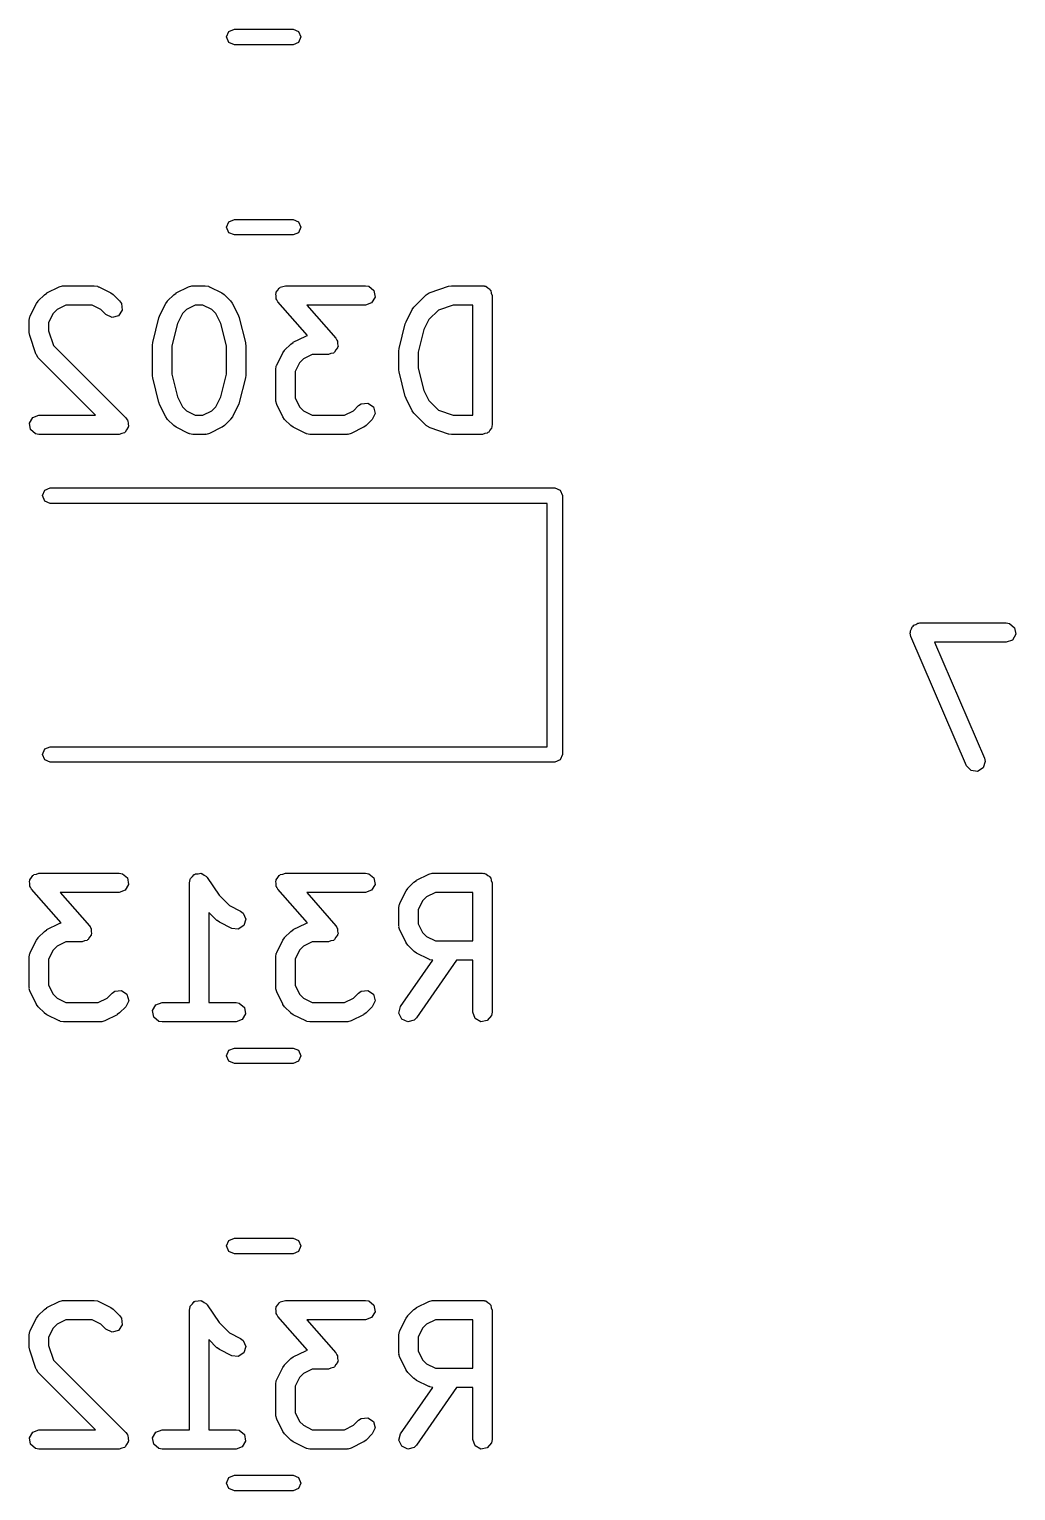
# Model space of a CAD drawing. Extents: x 64 to 231, y -147 to -43.
# Drawn here: x 170.91 to 178.53, y -85.69 to -74.39 of the extents above; entities that cross this region are included whole.
import ezdxf

# ---------------------------------------------------------------- set-up
doc = ezdxf.new("R2010")
doc.units = 0
doc.layers.add('BLACK', color=7, linetype='CONTINUOUS')

msp = doc.modelspace()

# ---------------------------------------------------------------- linework, layer by layer
at = {"layer": 'BLACK', "linetype": 'CONTINUOUS'}
for p, q in [((172.433, -74.449), (172.451, -74.4066)), ((172.451, -74.4066), (172.493, -74.389)), ((172.493, -74.389), (172.947, -74.389)), ((172.947, -74.389), (172.989, -74.4066)), ((172.989, -74.4066), (173.007, -74.449)), ((172.451, -74.4914), (172.433, -74.449)), ((172.493, -74.509), (172.451, -74.4914)), ((172.947, -74.509), (172.493, -74.509)), ((172.989, -74.4914), (172.947, -74.509)), ((173.007, -74.449), (172.989, -74.4914)), ((172.433, -75.919), (172.451, -75.8766)), ((172.451, -75.8766), (172.493, -75.859)), ((172.493, -75.859), (172.947, -75.859)), ((172.947, -75.859), (172.989, -75.8766)), ((172.989, -75.8766), (173.007, -75.919)), ((172.451, -75.9614), (172.433, -75.919)), ((172.493, -75.979), (172.451, -75.9614)), ((172.947, -75.979), (172.493, -75.979)), ((172.989, -75.9614), (172.947, -75.979)), ((173.007, -75.919), (172.989, -75.9614)), ((170.976, -76.4886), (171.024, -76.441)), ((171.024, -76.441), (171.042, -76.4281)), ((171.042, -76.4281), (171.044, -76.4269)), ((171.044, -76.4269), (171.139, -76.3793)), ((171.139, -76.3793), (171.164, -76.3719)), ((171.164, -76.3719), (171.168, -76.3729)), ((171.168, -76.3729), (171.172, -76.3714)), ((171.172, -76.3714), (171.41, -76.3714)), ((171.41, -76.3714), (171.436, -76.3759)), ((171.436, -76.3759), (171.44, -76.3788)), ((171.44, -76.3788), (171.444, -76.3793)), ((171.444, -76.3793), (171.539, -76.4269)), ((171.539, -76.4269), (171.557, -76.4403)), ((171.557, -76.4403), (171.559, -76.441)), ((171.559, -76.441), (171.606, -76.4886)), ((171.976, -76.4886), (172.024, -76.441)), ((172.024, -76.441), (172.042, -76.4281)), ((172.042, -76.4281), (172.044, -76.4269)), ((172.044, -76.4269), (172.139, -76.3793)), ((172.139, -76.3793), (172.164, -76.3719)), ((172.164, -76.3719), (172.168, -76.3729)), ((172.168, -76.3729), (172.172, -76.3714)), ((172.172, -76.3714), (172.268, -76.3714)), ((172.268, -76.3714), (172.293, -76.3759)), ((172.293, -76.3759), (172.297, -76.3788)), ((172.297, -76.3788), (172.301, -76.3793)), ((172.301, -76.3793), (172.396, -76.4269)), ((172.396, -76.4269), (172.414, -76.4403)), ((172.414, -76.4403), (172.416, -76.441)), ((172.416, -76.441), (172.464, -76.4886)), ((172.813, -76.4334), (172.816, -76.4282)), ((172.816, -76.4533), (172.813, -76.4334)), ((172.816, -76.4222), (172.828, -76.4064)), ((172.816, -76.4282), (172.816, -76.4222)), ((172.817, -76.4735), (172.816, -76.4533)), ((172.821, -76.4808), (172.817, -76.4735)), ((172.828, -76.4064), (172.838, -76.3889)), ((172.838, -76.3889), (172.844, -76.3869)), ((172.844, -76.3869), (172.848, -76.3822)), ((172.848, -76.3822), (172.868, -76.3783)), ((172.868, -76.3783), (172.887, -76.3714)), ((172.887, -76.3714), (173.506, -76.3714)), ((173.506, -76.3714), (173.531, -76.3759)), ((173.531, -76.3759), (173.571, -76.4089)), ((173.58, -76.4594), (173.554, -76.5038)), ((173.571, -76.4089), (173.58, -76.4594)), ((173.881, -76.5362), (173.976, -76.441)), ((173.976, -76.441), (173.998, -76.426)), ((173.998, -76.426), (174.002, -76.4256)), ((174.002, -76.4256), (174.006, -76.4228)), ((174.006, -76.4228), (174.149, -76.3752)), ((174.149, -76.3752), (174.171, -76.3719)), ((174.171, -76.3719), (174.172, -76.3714)), ((174.172, -76.3714), (174.41, -76.3714)), ((174.41, -76.3714), (174.42, -76.3731)), ((174.42, -76.3731), (174.423, -76.3725)), ((174.423, -76.3725), (174.426, -76.3742)), ((174.426, -76.3742), (174.436, -76.3759)), ((174.436, -76.3759), (174.451, -76.3884)), ((174.451, -76.3884), (174.468, -76.3982)), ((174.468, -76.3982), (174.47, -76.4045)), ((174.47, -76.4045), (174.475, -76.4089)), ((174.475, -76.4089), (174.479, -76.4281)), ((174.479, -76.4281), (174.485, -76.4464)), ((174.485, -76.4464), (174.485, -77.4464)), ((170.915, -76.6033), (170.962, -76.5081)), ((170.962, -76.5081), (170.976, -76.4901)), ((170.976, -76.4901), (170.976, -76.4886)), ((171.091, -76.586), (171.057, -76.6546)), ((171.122, -76.5556), (171.091, -76.586)), ((171.19, -76.5214), (171.122, -76.5556)), ((171.393, -76.5214), (171.19, -76.5214)), ((171.461, -76.5556), (171.393, -76.5214)), ((171.5, -76.5947), (171.461, -76.5556)), ((171.626, -76.561), (171.596, -76.6031)), ((171.606, -76.4886), (171.621, -76.5099)), ((171.621, -76.5099), (171.626, -76.561)), ((171.915, -76.6033), (171.962, -76.5081)), ((171.962, -76.5081), (171.976, -76.4901)), ((171.976, -76.4901), (171.976, -76.4886)), ((172.091, -76.586), (172.053, -76.663)), ((172.122, -76.5556), (172.091, -76.586)), ((172.19, -76.5214), (172.122, -76.5556)), ((172.25, -76.5214), (172.19, -76.5214)), ((172.318, -76.5556), (172.25, -76.5214)), ((172.349, -76.586), (172.318, -76.5556)), ((172.387, -76.663), (172.349, -76.586)), ((172.464, -76.4886), (172.476, -76.507)), ((172.476, -76.507), (172.478, -76.5081)), ((172.478, -76.5081), (172.525, -76.6033)), ((172.822, -76.4839), (172.821, -76.4808)), ((172.824, -76.4861), (172.822, -76.4839)), ((172.83, -76.4958), (172.824, -76.4861)), ((173.058, -76.756), (172.83, -76.4958)), ((173.506, -76.5214), (173.052, -76.5214)), ((173.052, -76.5214), (173.276, -76.7779)), ((173.554, -76.5038), (173.506, -76.5214)), ((173.82, -76.6509), (173.867, -76.5557)), ((173.867, -76.5557), (173.881, -76.5377)), ((173.881, -76.5377), (173.881, -76.5362)), ((174.07, -76.5596), (173.996, -76.6337)), ((174.185, -76.5214), (174.07, -76.5596)), ((174.335, -76.5214), (174.185, -76.5214)), ((174.335, -77.3714), (174.335, -76.5214)), ((170.907, -76.6369), (170.911, -76.6112)), ((170.907, -76.7321), (170.907, -76.6369)), ((170.911, -76.6112), (170.914, -76.6078)), ((170.914, -76.6078), (170.915, -76.6033)), ((171.057, -76.6546), (171.057, -76.7199)), ((171.547, -76.6163), (171.5, -76.5947)), ((171.596, -76.6031), (171.547, -76.6163)), ((171.862, -76.8091), (171.909, -76.6187)), ((171.909, -76.6187), (171.914, -76.6068)), ((171.914, -76.6068), (171.915, -76.6033)), ((172.053, -76.663), (172.009, -76.8366)), ((172.431, -76.8366), (172.387, -76.663)), ((172.525, -76.6033), (172.529, -76.6157)), ((172.529, -76.6157), (172.531, -76.6187)), ((172.531, -76.6187), (172.578, -76.8091)), ((173.766, -76.8568), (173.814, -76.6663)), ((173.814, -76.6663), (173.819, -76.6545)), ((173.819, -76.6545), (173.82, -76.6509)), ((173.996, -76.6337), (173.957, -76.7107)), ((170.907, -76.7336), (170.907, -76.7321)), ((170.911, -76.7558), (170.907, -76.7336)), ((170.958, -76.8987), (170.911, -76.7558)), ((171.057, -76.7199), (171.095, -76.8344)), ((171.859, -76.8273), (171.862, -76.8126)), ((171.862, -76.8126), (171.862, -76.8091)), ((172.578, -76.8091), (172.58, -76.8241)), ((172.929, -76.8219), (172.947, -76.8091)), ((172.947, -76.8091), (172.948, -76.8079)), ((172.948, -76.8079), (173.044, -76.7603)), ((173.044, -76.7603), (173.058, -76.756)), ((173.276, -76.7779), (173.282, -76.7876)), ((173.282, -76.7876), (173.285, -76.7898)), ((173.285, -76.7898), (173.285, -76.7929)), ((173.285, -76.7929), (173.29, -76.8002)), ((173.29, -76.8002), (173.29, -76.8204)), ((173.957, -76.7107), (173.914, -76.8842)), ((170.961, -76.9022), (170.958, -76.8987)), ((170.962, -76.9066), (170.961, -76.9022)), ((170.976, -76.928), (170.962, -76.9066)), ((171.095, -76.8344), (171.654, -77.3933)), ((171.859, -77.0654), (171.859, -76.8273)), ((172.009, -76.8366), (172.009, -77.0562)), ((172.431, -77.0562), (172.431, -76.8366)), ((172.58, -76.8241), (172.581, -76.8273)), ((172.581, -76.8273), (172.581, -77.0654)), ((172.82, -76.9843), (172.867, -76.889)), ((172.867, -76.889), (172.881, -76.871)), ((172.881, -76.8695), (172.929, -76.8219)), ((172.881, -76.871), (172.881, -76.8695)), ((173.095, -76.9023), (173.026, -76.9366)), ((173.22, -76.9023), (173.095, -76.9023)), ((173.239, -76.8954), (173.22, -76.9023)), ((173.259, -76.8915), (173.239, -76.8954)), ((173.263, -76.8868), (173.259, -76.8915)), ((173.268, -76.8848), (173.263, -76.8868)), ((173.278, -76.8673), (173.268, -76.8848)), ((173.291, -76.8515), (173.278, -76.8673)), ((173.29, -76.8204), (173.294, -76.8404)), ((173.294, -76.8404), (173.291, -76.8455)), ((173.291, -76.8455), (173.291, -76.8515)), ((173.764, -76.875), (173.767, -76.8602)), ((173.764, -77.0178), (173.764, -76.875)), ((173.767, -76.8602), (173.766, -76.8568)), ((173.914, -76.8842), (173.914, -77.0086)), ((171.42, -77.3714), (170.976, -76.928)), ((172.812, -77.0178), (172.816, -76.9922)), ((172.812, -77.2559), (172.812, -77.0178)), ((172.816, -76.9922), (172.819, -76.9887)), ((172.819, -76.9887), (172.82, -76.9843)), ((172.996, -76.967), (172.962, -77.0355)), ((172.962, -77.0355), (172.962, -77.2382)), ((173.026, -76.9366), (172.996, -76.967)), ((173.765, -77.0211), (173.764, -77.0178)), ((173.766, -77.036), (173.765, -77.0211)), ((173.814, -77.2265), (173.766, -77.036)), ((173.914, -77.0086), (173.957, -77.1821)), ((171.86, -77.0687), (171.859, -77.0654)), ((171.862, -77.0836), (171.86, -77.0687)), ((171.909, -77.2741), (171.862, -77.0836)), ((172.009, -77.0562), (172.053, -77.2297)), ((172.387, -77.2297), (172.431, -77.0562)), ((172.578, -77.0836), (172.531, -77.2741)), ((172.581, -77.0654), (172.578, -77.0802)), ((172.578, -77.0802), (172.578, -77.0836)), ((172.053, -77.2297), (172.091, -77.3067)), ((172.349, -77.3067), (172.387, -77.2297)), ((172.813, -77.2601), (172.812, -77.2559)), ((172.812, -77.2645), (172.813, -77.2601)), ((172.82, -77.2894), (172.812, -77.2645)), ((172.962, -77.2382), (172.996, -77.3067)), ((173.816, -77.2294), (173.814, -77.2265)), ((173.82, -77.2418), (173.816, -77.2294)), ((173.867, -77.3371), (173.82, -77.2418)), ((173.957, -77.1821), (173.996, -77.2591)), ((173.996, -77.2591), (174.07, -77.3332)), ((170.934, -77.3889), (170.982, -77.3714)), ((170.982, -77.3714), (171.42, -77.3714)), ((171.911, -77.277), (171.909, -77.2741)), ((171.915, -77.2894), (171.911, -77.277)), ((171.962, -77.3847), (171.915, -77.2894)), ((172.091, -77.3067), (172.122, -77.3371)), ((172.122, -77.3371), (172.19, -77.3714)), ((172.19, -77.3714), (172.25, -77.3714)), ((172.25, -77.3714), (172.318, -77.3371)), ((172.318, -77.3371), (172.349, -77.3067)), ((172.525, -77.2894), (172.478, -77.3847)), ((172.526, -77.2859), (172.525, -77.2894)), ((172.531, -77.2741), (172.526, -77.2859)), ((172.867, -77.3847), (172.82, -77.2894)), ((172.996, -77.3067), (173.026, -77.3371)), ((173.026, -77.3371), (173.095, -77.3714)), ((173.095, -77.3714), (173.345, -77.3714)), ((173.345, -77.3714), (173.414, -77.3371)), ((173.414, -77.3371), (173.453, -77.2981)), ((173.453, -77.2981), (173.474, -77.2832)), ((173.474, -77.2832), (173.525, -77.2787)), ((173.525, -77.2787), (173.567, -77.3081)), ((173.58, -77.3577), (173.559, -77.4042)), ((173.567, -77.3081), (173.58, -77.3577)), ((173.868, -77.3382), (173.867, -77.3371)), ((173.881, -77.3566), (173.868, -77.3382)), ((173.976, -77.4518), (173.881, -77.3566)), ((174.07, -77.3332), (174.185, -77.3714)), ((174.185, -77.3714), (174.335, -77.3714)), ((170.908, -77.4334), (170.934, -77.3889)), ((170.917, -77.4839), (170.908, -77.4334)), ((170.956, -77.5169), (170.917, -77.4839)), ((171.66, -77.4843), (171.649, -77.5038)), ((171.654, -77.3933), (171.663, -77.4068)), ((171.673, -77.4658), (171.66, -77.4843)), ((171.663, -77.4068), (171.666, -77.4089)), ((171.666, -77.4089), (171.666, -77.4109)), ((171.666, -77.4109), (171.669, -77.4147)), ((171.669, -77.4147), (171.671, -77.4372)), ((171.671, -77.4372), (171.675, -77.4594)), ((171.675, -77.4594), (171.673, -77.4624)), ((171.673, -77.4624), (171.673, -77.4658)), ((171.964, -77.3858), (171.962, -77.3847)), ((171.976, -77.4042), (171.964, -77.3858)), ((172.024, -77.4518), (171.976, -77.4042)), ((172.026, -77.4525), (172.024, -77.4518)), ((172.044, -77.4658), (172.026, -77.4525)), ((172.139, -77.5135), (172.044, -77.4658)), ((172.396, -77.4658), (172.301, -77.5135)), ((172.398, -77.4647), (172.396, -77.4658)), ((172.416, -77.4518), (172.398, -77.4647)), ((172.464, -77.4042), (172.416, -77.4518)), ((172.478, -77.3847), (172.464, -77.4027)), ((172.464, -77.4027), (172.464, -77.4042)), ((172.868, -77.3858), (172.867, -77.3847)), ((172.881, -77.4042), (172.868, -77.3858)), ((172.929, -77.4518), (172.881, -77.4042)), ((172.93, -77.4525), (172.929, -77.4518)), ((172.948, -77.4658), (172.93, -77.4525)), ((173.044, -77.5135), (172.948, -77.4658)), ((173.492, -77.4658), (173.396, -77.5135)), ((173.493, -77.4647), (173.492, -77.4658)), ((173.511, -77.4518), (173.493, -77.4647)), ((173.559, -77.4042), (173.511, -77.4518)), ((173.981, -77.4537), (173.976, -77.4518)), ((173.983, -77.4575), (173.981, -77.4537)), ((174.006, -77.4699), (173.983, -77.4575)), ((174.149, -77.5175), (174.006, -77.4699)), ((174.468, -77.487), (174.459, -77.5038)), ((174.481, -77.472), (174.468, -77.487)), ((174.483, -77.4623), (174.481, -77.472)), ((174.484, -77.4594), (174.483, -77.4623)), ((174.485, -77.4464), (174.484, -77.4561)), ((174.484, -77.4561), (174.484, -77.4594)), ((170.982, -77.5214), (170.956, -77.5169)), ((171.601, -77.5214), (170.982, -77.5214)), ((171.622, -77.5137), (171.601, -77.5214)), ((171.644, -77.5078), (171.622, -77.5137)), ((171.646, -77.505), (171.644, -77.5078)), ((171.649, -77.5038), (171.646, -77.505)), ((172.143, -77.514), (172.139, -77.5135)), ((172.147, -77.5169), (172.143, -77.514)), ((172.172, -77.5214), (172.147, -77.5169)), ((172.268, -77.5214), (172.172, -77.5214)), ((172.272, -77.5198), (172.268, -77.5214)), ((172.276, -77.5209), (172.272, -77.5198)), ((172.301, -77.5135), (172.276, -77.5209)), ((173.048, -77.514), (173.044, -77.5135)), ((173.051, -77.5169), (173.048, -77.514)), ((173.077, -77.5214), (173.051, -77.5169)), ((173.363, -77.5214), (173.077, -77.5214)), ((173.367, -77.5198), (173.363, -77.5214)), ((173.371, -77.5209), (173.367, -77.5198)), ((173.396, -77.5135), (173.371, -77.5209)), ((174.15, -77.5175), (174.149, -77.5175)), ((174.172, -77.5214), (174.15, -77.5175)), ((174.41, -77.5214), (174.172, -77.5214)), ((174.429, -77.5147), (174.41, -77.5214)), ((174.448, -77.5113), (174.429, -77.5147)), ((174.452, -77.5061), (174.448, -77.5113)), ((174.459, -77.5038), (174.452, -77.5061)), ((171.028, -77.9516), (171.07, -77.934)), ((171.07, -77.934), (174.97, -77.934)), ((174.97, -77.934), (175.012, -77.9516)), ((171.01, -77.994), (171.028, -77.9516)), ((171.028, -78.0364), (171.01, -77.994)), ((171.07, -78.054), (171.028, -78.0364)), ((174.91, -78.054), (171.07, -78.054)), ((174.91, -79.934), (174.91, -78.054)), ((175.012, -77.9516), (175.03, -77.994)), ((175.03, -77.994), (175.03, -79.994)), ((177.717, -79.0566), (177.72, -79.0481)), ((177.723, -79.0819), (177.717, -79.0566)), ((177.718, -79.0394), (177.727, -79.0242)), ((177.72, -79.0481), (177.718, -79.0394)), ((177.727, -79.0242), (177.732, -79.0075)), ((177.732, -79.0075), (177.74, -79.0026)), ((177.74, -79.0026), (177.744, -78.9949)), ((177.744, -78.9949), (177.761, -78.9889)), ((177.761, -78.9889), (177.775, -78.9794)), ((177.775, -78.9794), (177.784, -78.9804)), ((177.784, -78.9804), (177.792, -78.9774)), ((177.792, -78.9774), (178.459, -78.9774)), ((178.459, -78.9774), (178.485, -78.9819)), ((178.485, -78.9819), (178.524, -79.0149)), ((178.533, -79.0654), (178.507, -79.1098)), ((178.524, -79.0149), (178.533, -79.0654)), ((178.152, -80.0819), (177.723, -79.0819)), ((178.459, -79.1274), (177.906, -79.1274)), ((177.906, -79.1274), (178.29, -80.0228)), ((178.507, -79.1098), (178.459, -79.1274)), ((171.01, -79.994), (171.028, -79.9516)), ((171.028, -79.9516), (171.07, -79.934)), ((171.07, -79.934), (174.91, -79.934)), ((171.028, -80.0364), (171.01, -79.994)), ((171.07, -80.054), (171.028, -80.0364)), ((174.97, -80.054), (171.07, -80.054)), ((175.012, -80.0364), (174.97, -80.054)), ((175.03, -79.994), (175.012, -80.0364)), ((178.187, -80.1193), (178.152, -80.0819)), ((178.296, -80.0482), (178.281, -80.0973)), ((178.29, -80.0228), (178.296, -80.0482)), ((178.238, -80.1254), (178.187, -80.1193)), ((178.281, -80.0973), (178.238, -80.1254)), ((170.908, -80.9734), (170.911, -80.9682)), ((170.912, -80.9933), (170.908, -80.9734)), ((170.911, -80.9622), (170.924, -80.9464)), ((170.911, -80.9682), (170.911, -80.9622)), ((170.924, -80.9464), (170.934, -80.9289)), ((170.934, -80.9289), (170.939, -80.9269)), ((170.939, -80.9269), (170.943, -80.9222)), ((170.943, -80.9222), (170.963, -80.9183)), ((170.963, -80.9183), (170.982, -80.9114)), ((170.982, -80.9114), (171.601, -80.9114)), ((171.601, -80.9114), (171.627, -80.9159)), ((171.627, -80.9159), (171.666, -80.9489)), ((171.666, -80.9489), (171.675, -80.9994)), ((172.145, -80.9864), (172.15, -80.9607)), ((172.145, -81.9114), (172.145, -80.9864)), ((172.15, -80.9607), (172.152, -80.9574)), ((172.152, -80.9574), (172.153, -80.9531)), ((172.153, -80.9531), (172.169, -80.9381)), ((172.169, -80.9381), (172.183, -80.9214)), ((172.183, -80.9214), (172.187, -80.9207)), ((172.187, -80.9207), (172.19, -80.9177)), ((172.19, -80.9177), (172.212, -80.9163)), ((172.212, -80.9163), (172.233, -80.9125)), ((172.233, -80.9125), (172.237, -80.9147)), ((172.237, -80.9147), (172.241, -80.9144)), ((172.241, -80.9144), (172.259, -80.9273)), ((172.259, -80.9273), (172.277, -80.9382)), ((172.277, -80.9382), (172.279, -80.9422)), ((172.279, -80.9422), (172.282, -80.9448)), ((172.282, -80.9448), (172.374, -81.0815)), ((172.813, -80.9734), (172.816, -80.9682)), ((172.816, -80.9933), (172.813, -80.9734)), ((172.816, -80.9622), (172.828, -80.9464)), ((172.816, -80.9682), (172.816, -80.9622)), ((172.828, -80.9464), (172.838, -80.9289)), ((172.838, -80.9289), (172.844, -80.9269)), ((172.844, -80.9269), (172.848, -80.9222)), ((172.848, -80.9222), (172.868, -80.9183)), ((172.868, -80.9183), (172.887, -80.9114)), ((172.887, -80.9114), (173.506, -80.9114)), ((173.506, -80.9114), (173.531, -80.9159)), ((173.531, -80.9159), (173.571, -80.9489)), ((173.571, -80.9489), (173.58, -80.9994)), ((173.834, -81.0286), (173.881, -80.981)), ((173.881, -80.981), (173.9, -80.9681)), ((173.9, -80.9681), (173.901, -80.9669)), ((173.901, -80.9669), (173.996, -80.9193)), ((173.996, -80.9193), (174.021, -80.9119)), ((174.021, -80.9119), (174.025, -80.9129)), ((174.025, -80.9129), (174.03, -80.9114)), ((174.03, -80.9114), (174.41, -80.9114)), ((174.41, -80.9114), (174.42, -80.9131)), ((174.42, -80.9131), (174.423, -80.9125)), ((174.423, -80.9125), (174.426, -80.9142)), ((174.426, -80.9142), (174.436, -80.9159)), ((174.436, -80.9159), (174.451, -80.9284)), ((174.451, -80.9284), (174.468, -80.9382)), ((174.468, -80.9382), (174.47, -80.9445)), ((174.47, -80.9445), (174.475, -80.9489)), ((174.475, -80.9489), (174.479, -80.9681)), ((174.479, -80.9681), (174.485, -80.9864)), ((174.485, -80.9864), (174.485, -81.9864)), ((170.912, -81.0135), (170.912, -80.9933)), ((170.916, -81.0208), (170.912, -81.0135)), ((170.917, -81.0239), (170.916, -81.0208)), ((170.92, -81.0261), (170.917, -81.0239)), ((170.925, -81.0358), (170.92, -81.0261)), ((171.153, -81.296), (170.925, -81.0358)), ((171.601, -81.0614), (171.147, -81.0614)), ((171.147, -81.0614), (171.372, -81.3179)), ((171.649, -81.0438), (171.601, -81.0614)), ((171.675, -80.9994), (171.649, -81.0438)), ((172.374, -81.0815), (172.455, -81.1628)), ((172.817, -81.0135), (172.816, -80.9933)), ((172.821, -81.0208), (172.817, -81.0135)), ((172.822, -81.0239), (172.821, -81.0208)), ((172.824, -81.0261), (172.822, -81.0239)), ((172.83, -81.0358), (172.824, -81.0261)), ((173.058, -81.296), (172.83, -81.0358)), ((173.506, -81.0614), (173.052, -81.0614)), ((173.052, -81.0614), (173.276, -81.3179)), ((173.554, -81.0438), (173.506, -81.0614)), ((173.58, -80.9994), (173.554, -81.0438)), ((173.772, -81.1433), (173.82, -81.0481)), ((173.82, -81.0481), (173.833, -81.0301)), ((173.833, -81.0301), (173.834, -81.0286)), ((173.979, -81.0956), (173.948, -81.126)), ((174.047, -81.0614), (173.979, -81.0956)), ((174.335, -81.0614), (174.047, -81.0614)), ((174.335, -81.4352), (174.335, -81.0614)), ((172.357, -81.2775), (172.295, -81.2151)), ((172.295, -81.2151), (172.295, -81.9114)), ((172.455, -81.1628), (172.539, -81.205)), ((172.539, -81.205), (172.56, -81.2205)), ((173.764, -81.1769), (173.769, -81.1512)), ((173.764, -81.3197), (173.764, -81.1769)), ((173.769, -81.1512), (173.771, -81.1478)), ((173.771, -81.1478), (173.772, -81.1433)), ((173.948, -81.126), (173.914, -81.1946)), ((173.914, -81.1946), (173.914, -81.302)), ((171.044, -81.3479), (171.139, -81.3003)), ((171.139, -81.3003), (171.153, -81.296)), ((171.372, -81.3179), (171.378, -81.3276)), ((171.378, -81.3276), (171.38, -81.3298)), ((171.38, -81.3298), (171.381, -81.3329)), ((172.359, -81.2782), (172.357, -81.2775)), ((172.377, -81.2916), (172.359, -81.2782)), ((172.472, -81.3392), (172.377, -81.2916)), ((172.566, -81.3168), (172.523, -81.345)), ((172.56, -81.2205), (172.581, -81.2676)), ((172.581, -81.2676), (172.566, -81.3168)), ((172.948, -81.3479), (173.044, -81.3003)), ((173.044, -81.3003), (173.058, -81.296)), ((173.276, -81.3179), (173.282, -81.3276)), ((173.282, -81.3276), (173.285, -81.3298)), ((173.285, -81.3298), (173.285, -81.3329)), ((173.766, -81.3239), (173.764, -81.3197)), ((173.765, -81.3283), (173.766, -81.3239)), ((173.772, -81.3533), (173.765, -81.3283)), ((173.914, -81.302), (173.948, -81.3705)), ((170.915, -81.5243), (170.962, -81.429)), ((170.962, -81.429), (170.976, -81.411)), ((170.976, -81.4095), (171.024, -81.3619)), ((170.976, -81.411), (170.976, -81.4095)), ((171.024, -81.3619), (171.042, -81.3491)), ((171.042, -81.3491), (171.044, -81.3479)), ((171.19, -81.4423), (171.122, -81.4766)), ((171.315, -81.4423), (171.19, -81.4423)), ((171.334, -81.4354), (171.315, -81.4423)), ((171.354, -81.4315), (171.334, -81.4354)), ((171.358, -81.4268), (171.354, -81.4315)), ((171.363, -81.4248), (171.358, -81.4268)), ((171.374, -81.4073), (171.363, -81.4248)), ((171.386, -81.3915), (171.374, -81.4073)), ((171.381, -81.3329), (171.385, -81.3402)), ((171.385, -81.3402), (171.386, -81.3604)), ((171.386, -81.3604), (171.389, -81.3804)), ((171.389, -81.3804), (171.386, -81.3855)), ((171.386, -81.3855), (171.386, -81.3915)), ((172.523, -81.345), (172.472, -81.3392)), ((172.82, -81.5243), (172.867, -81.429)), ((172.867, -81.429), (172.881, -81.411)), ((172.881, -81.4095), (172.929, -81.3619)), ((172.881, -81.411), (172.881, -81.4095)), ((172.929, -81.3619), (172.947, -81.3491)), ((172.947, -81.3491), (172.948, -81.3479)), ((173.095, -81.4423), (173.026, -81.4766)), ((173.22, -81.4423), (173.095, -81.4423)), ((173.239, -81.4354), (173.22, -81.4423)), ((173.259, -81.4315), (173.239, -81.4354)), ((173.263, -81.4268), (173.259, -81.4315)), ((173.268, -81.4248), (173.263, -81.4268)), ((173.278, -81.4073), (173.268, -81.4248)), ((173.291, -81.3915), (173.278, -81.4073)), ((173.285, -81.3329), (173.29, -81.3402)), ((173.29, -81.3402), (173.29, -81.3604)), ((173.29, -81.3604), (173.294, -81.3804)), ((173.294, -81.3804), (173.291, -81.3855)), ((173.291, -81.3855), (173.291, -81.3915)), ((173.82, -81.4485), (173.772, -81.3533)), ((173.948, -81.3705), (173.979, -81.4009)), ((173.979, -81.4009), (174.047, -81.4352)), ((174.047, -81.4352), (174.335, -81.4352)), ((170.907, -81.5578), (170.911, -81.5322)), ((170.911, -81.5322), (170.914, -81.5287)), ((170.914, -81.5287), (170.915, -81.5243)), ((171.091, -81.507), (171.057, -81.5755)), ((171.122, -81.4766), (171.091, -81.507)), ((172.812, -81.5578), (172.816, -81.5322)), ((172.816, -81.5322), (172.819, -81.5287)), ((172.819, -81.5287), (172.82, -81.5243)), ((172.996, -81.507), (172.962, -81.5755)), ((173.026, -81.4766), (172.996, -81.507)), ((173.821, -81.4496), (173.82, -81.4485)), ((173.834, -81.468), (173.821, -81.4496)), ((173.881, -81.5156), (173.834, -81.468)), ((173.883, -81.5163), (173.881, -81.5156)), ((173.901, -81.5297), (173.883, -81.5163)), ((173.996, -81.5773), (173.901, -81.5297)), ((170.907, -81.7959), (170.907, -81.5578)), ((171.057, -81.5755), (171.057, -81.7782)), ((172.812, -81.7959), (172.812, -81.5578)), ((172.962, -81.5755), (172.962, -81.7782)), ((173.778, -81.9434), (174.028, -81.585)), ((174.211, -81.5852), (173.9, -82.0294)), ((174, -81.5778), (173.996, -81.5773)), ((174.004, -81.5807), (174, -81.5778)), ((174.028, -81.585), (174.004, -81.5807)), ((174.335, -81.5852), (174.211, -81.5852)), ((174.335, -81.9864), (174.335, -81.5852)), ((171.057, -81.7782), (171.091, -81.8467)), ((172.962, -81.7782), (172.996, -81.8467)), ((170.908, -81.8001), (170.907, -81.7959)), ((170.907, -81.8045), (170.908, -81.8001)), ((170.915, -81.8294), (170.907, -81.8045)), ((170.962, -81.9247), (170.915, -81.8294)), ((171.091, -81.8467), (171.122, -81.8771)), ((171.122, -81.8771), (171.19, -81.9114)), ((171.44, -81.9114), (171.509, -81.8771)), ((171.509, -81.8771), (171.548, -81.8381)), ((171.548, -81.8381), (171.569, -81.8232)), ((171.569, -81.8232), (171.62, -81.8187)), ((171.62, -81.8187), (171.662, -81.8481)), ((171.662, -81.8481), (171.676, -81.8977)), ((172.813, -81.8001), (172.812, -81.7959)), ((172.812, -81.8045), (172.813, -81.8001)), ((172.82, -81.8294), (172.812, -81.8045)), ((172.867, -81.9247), (172.82, -81.8294)), ((172.996, -81.8467), (173.026, -81.8771)), ((173.026, -81.8771), (173.095, -81.9114)), ((173.345, -81.9114), (173.414, -81.8771)), ((173.414, -81.8771), (173.453, -81.8381)), ((173.453, -81.8381), (173.474, -81.8232)), ((173.474, -81.8232), (173.525, -81.8187)), ((173.525, -81.8187), (173.567, -81.8481)), ((173.567, -81.8481), (173.58, -81.8977)), ((170.964, -81.9258), (170.962, -81.9247)), ((170.976, -81.9442), (170.964, -81.9258)), ((171.024, -81.9918), (170.976, -81.9442)), ((171.026, -81.9925), (171.024, -81.9918)), ((171.044, -82.0058), (171.026, -81.9925)), ((171.139, -82.0535), (171.044, -82.0058)), ((171.19, -81.9114), (171.44, -81.9114)), ((171.587, -82.0058), (171.492, -82.0535)), ((171.588, -82.0047), (171.587, -82.0058)), ((171.606, -81.9918), (171.588, -82.0047)), ((171.654, -81.9442), (171.606, -81.9918)), ((171.676, -81.8977), (171.654, -81.9442)), ((171.86, -81.9734), (171.886, -81.9289)), ((171.869, -82.0239), (171.86, -81.9734)), ((171.886, -81.9289), (171.934, -81.9114)), ((171.934, -81.9114), (172.145, -81.9114)), ((172.295, -81.9114), (172.506, -81.9114)), ((172.506, -81.9114), (172.531, -81.9159)), ((172.531, -81.9159), (172.571, -81.9489)), ((172.58, -81.9994), (172.554, -82.0438)), ((172.571, -81.9489), (172.58, -81.9994)), ((172.868, -81.9258), (172.867, -81.9247)), ((172.881, -81.9442), (172.868, -81.9258)), ((172.929, -81.9918), (172.881, -81.9442)), ((172.93, -81.9925), (172.929, -81.9918)), ((172.948, -82.0058), (172.93, -81.9925)), ((173.044, -82.0535), (172.948, -82.0058)), ((173.095, -81.9114), (173.345, -81.9114)), ((173.492, -82.0058), (173.396, -82.0535)), ((173.493, -82.0047), (173.492, -82.0058)), ((173.511, -81.9918), (173.493, -82.0047)), ((173.559, -81.9442), (173.511, -81.9918)), ((173.58, -81.8977), (173.559, -81.9442)), ((173.764, -81.9929), (173.778, -81.9434)), ((173.786, -82.0394), (173.764, -81.9929)), ((174.353, -82.0346), (174.335, -81.9864)), ((174.485, -81.9864), (174.481, -82.012)), ((171.143, -82.054), (171.139, -82.0535)), ((171.147, -82.0569), (171.143, -82.054)), ((171.172, -82.0614), (171.147, -82.0569)), ((171.458, -82.0614), (171.172, -82.0614)), ((171.462, -82.0598), (171.458, -82.0614)), ((171.467, -82.0609), (171.462, -82.0598)), ((171.492, -82.0535), (171.467, -82.0609)), ((171.909, -82.0569), (171.869, -82.0239)), ((171.934, -82.0614), (171.909, -82.0569)), ((172.506, -82.0614), (171.934, -82.0614)), ((172.554, -82.0438), (172.506, -82.0614)), ((173.048, -82.054), (173.044, -82.0535)), ((173.051, -82.0569), (173.048, -82.054)), ((173.077, -82.0614), (173.051, -82.0569)), ((173.363, -82.0614), (173.077, -82.0614)), ((173.367, -82.0598), (173.363, -82.0614)), ((173.371, -82.0609), (173.367, -82.0598)), ((173.396, -82.0535), (173.371, -82.0609)), ((173.833, -82.0611), (173.786, -82.0394)), ((173.882, -82.0478), (173.833, -82.0611)), ((173.9, -82.0294), (173.882, -82.0478)), ((174.397, -82.0602), (174.353, -82.0346)), ((174.448, -82.0513), (174.397, -82.0602)), ((174.481, -82.012), (174.448, -82.0513)), ((172.433, -82.323), (172.451, -82.2806)), ((172.451, -82.3654), (172.433, -82.323)), ((172.451, -82.2806), (172.493, -82.263)), ((172.493, -82.263), (172.947, -82.263)), ((172.947, -82.263), (172.989, -82.2806)), ((172.989, -82.2806), (173.007, -82.323)), ((173.007, -82.323), (172.989, -82.3654)), ((172.493, -82.383), (172.451, -82.3654)), ((172.947, -82.383), (172.493, -82.383)), ((172.989, -82.3654), (172.947, -82.383)), ((172.433, -83.793), (172.451, -83.7506)), ((172.451, -83.8354), (172.433, -83.793)), ((172.451, -83.7506), (172.493, -83.733)), ((172.493, -83.733), (172.947, -83.733)), ((172.947, -83.733), (172.989, -83.7506)), ((172.989, -83.7506), (173.007, -83.793)), ((173.007, -83.793), (172.989, -83.8354)), ((172.493, -83.853), (172.451, -83.8354)), ((172.947, -83.853), (172.493, -83.853)), ((172.989, -83.8354), (172.947, -83.853)), ((171.044, -84.2689), (171.139, -84.2213)), ((171.139, -84.2213), (171.164, -84.2139)), ((171.164, -84.2139), (171.168, -84.2149)), ((171.168, -84.2149), (171.172, -84.2134)), ((171.172, -84.2134), (171.41, -84.2134)), ((171.41, -84.2134), (171.436, -84.2179)), ((171.436, -84.2179), (171.44, -84.2208)), ((171.44, -84.2208), (171.444, -84.2213)), ((171.444, -84.2213), (171.539, -84.2689)), ((172.145, -84.2884), (172.15, -84.2627)), ((172.15, -84.2627), (172.152, -84.2594)), ((172.152, -84.2594), (172.153, -84.2551)), ((172.153, -84.2551), (172.169, -84.2401)), ((172.169, -84.2401), (172.183, -84.2234)), ((172.183, -84.2234), (172.187, -84.2227)), ((172.187, -84.2227), (172.19, -84.2197)), ((172.19, -84.2197), (172.212, -84.2183)), ((172.212, -84.2183), (172.233, -84.2145)), ((172.233, -84.2145), (172.237, -84.2167)), ((172.237, -84.2167), (172.241, -84.2164)), ((172.241, -84.2164), (172.259, -84.2293)), ((172.259, -84.2293), (172.277, -84.2402)), ((172.277, -84.2402), (172.279, -84.2442)), ((172.279, -84.2442), (172.282, -84.2468)), ((172.282, -84.2468), (172.374, -84.3835)), ((172.816, -84.2642), (172.828, -84.2484)), ((172.816, -84.2702), (172.816, -84.2642)), ((172.828, -84.2484), (172.838, -84.2309)), ((172.838, -84.2309), (172.844, -84.2289)), ((172.844, -84.2289), (172.848, -84.2242)), ((172.848, -84.2242), (172.868, -84.2203)), ((172.868, -84.2203), (172.887, -84.2134)), ((172.887, -84.2134), (173.506, -84.2134)), ((173.506, -84.2134), (173.531, -84.2179)), ((173.531, -84.2179), (173.571, -84.2509)), ((173.571, -84.2509), (173.58, -84.3014)), ((173.901, -84.2689), (173.996, -84.2213)), ((173.996, -84.2213), (174.021, -84.2139)), ((174.021, -84.2139), (174.025, -84.2149)), ((174.025, -84.2149), (174.03, -84.2134)), ((174.03, -84.2134), (174.41, -84.2134)), ((174.41, -84.2134), (174.42, -84.2151)), ((174.42, -84.2151), (174.423, -84.2145)), ((174.423, -84.2145), (174.426, -84.2162)), ((174.426, -84.2162), (174.436, -84.2179)), ((174.436, -84.2179), (174.451, -84.2304)), ((174.451, -84.2304), (174.468, -84.2402)), ((174.468, -84.2402), (174.47, -84.2465)), ((174.47, -84.2465), (174.475, -84.2509)), ((174.475, -84.2509), (174.479, -84.2701)), ((170.915, -84.4453), (170.962, -84.3501)), ((170.962, -84.3501), (170.976, -84.3321)), ((170.976, -84.3306), (171.024, -84.283)), ((170.976, -84.3321), (170.976, -84.3306)), ((171.024, -84.283), (171.042, -84.2701)), ((171.042, -84.2701), (171.044, -84.2689)), ((171.19, -84.3634), (171.122, -84.3976)), ((171.393, -84.3634), (171.19, -84.3634)), ((171.461, -84.3976), (171.393, -84.3634)), ((171.539, -84.2689), (171.557, -84.2823)), ((171.557, -84.2823), (171.559, -84.283)), ((171.559, -84.283), (171.606, -84.3306)), ((171.606, -84.3306), (171.621, -84.3519)), ((171.621, -84.3519), (171.626, -84.403)), ((172.145, -85.2134), (172.145, -84.2884)), ((172.813, -84.2754), (172.816, -84.2702)), ((172.816, -84.2953), (172.813, -84.2754)), ((172.817, -84.3155), (172.816, -84.2953)), ((172.821, -84.3228), (172.817, -84.3155)), ((172.822, -84.3259), (172.821, -84.3228)), ((172.824, -84.3281), (172.822, -84.3259)), ((172.83, -84.3378), (172.824, -84.3281)), ((173.058, -84.598), (172.83, -84.3378)), ((173.506, -84.3634), (173.052, -84.3634)), ((173.052, -84.3634), (173.276, -84.6199)), ((173.554, -84.3458), (173.506, -84.3634)), ((173.58, -84.3014), (173.554, -84.3458)), ((173.772, -84.4453), (173.82, -84.3501)), ((173.82, -84.3501), (173.833, -84.3321)), ((173.833, -84.3321), (173.834, -84.3306)), ((173.834, -84.3306), (173.881, -84.283)), ((173.881, -84.283), (173.9, -84.2701)), ((173.9, -84.2701), (173.901, -84.2689)), ((174.047, -84.3634), (173.979, -84.3976)), ((174.335, -84.3634), (174.047, -84.3634)), ((174.335, -84.7372), (174.335, -84.3634)), ((174.479, -84.2701), (174.485, -84.2884)), ((174.485, -84.2884), (174.485, -85.2884)), ((170.907, -84.4789), (170.911, -84.4532)), ((170.907, -84.5741), (170.907, -84.4789)), ((170.911, -84.4532), (170.914, -84.4498)), ((170.914, -84.4498), (170.915, -84.4453)), ((171.091, -84.428), (171.057, -84.4966)), ((171.122, -84.3976), (171.091, -84.428)), ((171.5, -84.4367), (171.461, -84.3976)), ((171.547, -84.4583), (171.5, -84.4367)), ((171.596, -84.4451), (171.547, -84.4583)), ((171.626, -84.403), (171.596, -84.4451)), ((172.374, -84.3835), (172.455, -84.4648)), ((172.455, -84.4648), (172.539, -84.507)), ((173.764, -84.4789), (173.769, -84.4532)), ((173.764, -84.6217), (173.764, -84.4789)), ((173.769, -84.4532), (173.771, -84.4498)), ((173.771, -84.4498), (173.772, -84.4453)), ((173.948, -84.428), (173.914, -84.4966)), ((173.979, -84.3976), (173.948, -84.428)), ((170.907, -84.5756), (170.907, -84.5741)), ((170.911, -84.5978), (170.907, -84.5756)), ((170.958, -84.7407), (170.911, -84.5978)), ((171.057, -84.4966), (171.057, -84.5619)), ((171.057, -84.5619), (171.095, -84.6764)), ((172.357, -84.5795), (172.295, -84.5171)), ((172.295, -84.5171), (172.295, -85.2134)), ((172.359, -84.5802), (172.357, -84.5795)), ((172.377, -84.5936), (172.359, -84.5802)), ((172.472, -84.6412), (172.377, -84.5936)), ((172.539, -84.507), (172.56, -84.5225)), ((172.56, -84.5225), (172.581, -84.5696)), ((172.581, -84.5696), (172.566, -84.6188)), ((172.948, -84.6499), (173.044, -84.6023)), ((173.044, -84.6023), (173.058, -84.598)), ((173.914, -84.4966), (173.914, -84.604)), ((173.914, -84.604), (173.948, -84.6725)), ((171.095, -84.6764), (171.654, -85.2353)), ((172.523, -84.647), (172.472, -84.6412)), ((172.566, -84.6188), (172.523, -84.647)), ((172.867, -84.731), (172.881, -84.713)), ((172.881, -84.7115), (172.929, -84.6639)), ((172.881, -84.713), (172.881, -84.7115)), ((172.929, -84.6639), (172.947, -84.6511)), ((172.947, -84.6511), (172.948, -84.6499)), ((173.278, -84.7093), (173.268, -84.7268)), ((173.276, -84.6199), (173.282, -84.6296)), ((173.291, -84.6935), (173.278, -84.7093)), ((173.282, -84.6296), (173.285, -84.6318)), ((173.285, -84.6318), (173.285, -84.6349)), ((173.285, -84.6349), (173.29, -84.6422)), ((173.29, -84.6422), (173.29, -84.6624)), ((173.29, -84.6624), (173.294, -84.6824)), ((173.294, -84.6824), (173.291, -84.6875)), ((173.291, -84.6875), (173.291, -84.6935)), ((173.766, -84.6259), (173.764, -84.6217)), ((173.765, -84.6303), (173.766, -84.6259)), ((173.772, -84.6553), (173.765, -84.6303)), ((173.82, -84.7505), (173.772, -84.6553)), ((173.948, -84.6725), (173.979, -84.7029)), ((173.979, -84.7029), (174.047, -84.7372)), ((170.961, -84.7442), (170.958, -84.7407)), ((170.962, -84.7486), (170.961, -84.7442)), ((170.976, -84.77), (170.962, -84.7486)), ((171.42, -85.2134), (170.976, -84.77)), ((172.816, -84.8342), (172.819, -84.8307)), ((172.819, -84.8307), (172.82, -84.8263)), ((172.82, -84.8263), (172.867, -84.731)), ((172.996, -84.809), (172.962, -84.8775)), ((173.026, -84.7786), (172.996, -84.809)), ((173.095, -84.7443), (173.026, -84.7786)), ((173.22, -84.7443), (173.095, -84.7443)), ((173.239, -84.7374), (173.22, -84.7443)), ((173.259, -84.7335), (173.239, -84.7374)), ((173.263, -84.7288), (173.259, -84.7335)), ((173.268, -84.7268), (173.263, -84.7288)), ((173.821, -84.7516), (173.82, -84.7505)), ((173.834, -84.77), (173.821, -84.7516)), ((173.881, -84.8176), (173.834, -84.77)), ((173.883, -84.8183), (173.881, -84.8176)), ((173.901, -84.8317), (173.883, -84.8183)), ((173.996, -84.8793), (173.901, -84.8317)), ((174.047, -84.7372), (174.335, -84.7372)), ((172.812, -84.8598), (172.816, -84.8342)), ((172.812, -85.0979), (172.812, -84.8598)), ((172.962, -84.8775), (172.962, -85.0802)), ((173.778, -85.2454), (174.028, -84.887)), ((174.211, -84.8872), (173.9, -85.3314)), ((174, -84.8798), (173.996, -84.8793)), ((174.004, -84.8827), (174, -84.8798)), ((174.028, -84.887), (174.004, -84.8827)), ((174.335, -84.8872), (174.211, -84.8872)), ((174.335, -85.2884), (174.335, -84.8872)), ((172.813, -85.1021), (172.812, -85.0979)), ((172.812, -85.1065), (172.813, -85.1021)), ((172.82, -85.1314), (172.812, -85.1065)), ((172.867, -85.2267), (172.82, -85.1314)), ((172.962, -85.0802), (172.996, -85.1487)), ((172.996, -85.1487), (173.026, -85.1791)), ((173.414, -85.1791), (173.453, -85.1401)), ((173.453, -85.1401), (173.474, -85.1252)), ((173.474, -85.1252), (173.525, -85.1207)), ((173.525, -85.1207), (173.567, -85.1501)), ((173.567, -85.1501), (173.58, -85.1997)), ((170.908, -85.2754), (170.934, -85.2309)), ((170.917, -85.3259), (170.908, -85.2754)), ((170.934, -85.2309), (170.982, -85.2134)), ((170.982, -85.2134), (171.42, -85.2134)), ((171.654, -85.2353), (171.663, -85.2488)), ((171.663, -85.2488), (171.666, -85.2509)), ((171.666, -85.2509), (171.666, -85.2529)), ((171.666, -85.2529), (171.669, -85.2567)), ((171.669, -85.2567), (171.671, -85.2792)), ((171.671, -85.2792), (171.675, -85.3014)), ((171.86, -85.2754), (171.886, -85.2309)), ((171.869, -85.3259), (171.86, -85.2754)), ((171.886, -85.2309), (171.934, -85.2134)), ((171.934, -85.2134), (172.145, -85.2134)), ((172.295, -85.2134), (172.506, -85.2134)), ((172.506, -85.2134), (172.531, -85.2179)), ((172.531, -85.2179), (172.571, -85.2509)), ((172.571, -85.2509), (172.58, -85.3014)), ((172.868, -85.2278), (172.867, -85.2267)), ((172.881, -85.2462), (172.868, -85.2278)), ((172.929, -85.2938), (172.881, -85.2462)), ((173.026, -85.1791), (173.095, -85.2134)), ((173.095, -85.2134), (173.345, -85.2134)), ((173.345, -85.2134), (173.414, -85.1791)), ((173.559, -85.2462), (173.511, -85.2938)), ((173.58, -85.1997), (173.559, -85.2462)), ((173.764, -85.2949), (173.778, -85.2454)), ((170.956, -85.3589), (170.917, -85.3259)), ((170.982, -85.3634), (170.956, -85.3589)), ((171.601, -85.3634), (170.982, -85.3634)), ((171.622, -85.3557), (171.601, -85.3634)), ((171.644, -85.3498), (171.622, -85.3557)), ((171.646, -85.347), (171.644, -85.3498)), ((171.649, -85.3458), (171.646, -85.347)), ((171.66, -85.3263), (171.649, -85.3458)), ((171.673, -85.3078), (171.66, -85.3263)), ((171.675, -85.3014), (171.673, -85.3044)), ((171.673, -85.3044), (171.673, -85.3078)), ((171.909, -85.3589), (171.869, -85.3259)), ((171.934, -85.3634), (171.909, -85.3589)), ((172.506, -85.3634), (171.934, -85.3634)), ((172.554, -85.3458), (172.506, -85.3634)), ((172.58, -85.3014), (172.554, -85.3458)), ((172.93, -85.2945), (172.929, -85.2938)), ((172.948, -85.3078), (172.93, -85.2945)), ((173.044, -85.3555), (172.948, -85.3078)), ((173.048, -85.356), (173.044, -85.3555)), ((173.051, -85.3589), (173.048, -85.356)), ((173.077, -85.3634), (173.051, -85.3589)), ((173.363, -85.3634), (173.077, -85.3634)), ((173.367, -85.3618), (173.363, -85.3634)), ((173.371, -85.3629), (173.367, -85.3618)), ((173.396, -85.3555), (173.371, -85.3629)), ((173.492, -85.3078), (173.396, -85.3555)), ((173.493, -85.3067), (173.492, -85.3078)), ((173.511, -85.2938), (173.493, -85.3067)), ((173.786, -85.3414), (173.764, -85.2949)), ((173.833, -85.3631), (173.786, -85.3414)), ((173.882, -85.3498), (173.833, -85.3631)), ((173.9, -85.3314), (173.882, -85.3498)), ((174.353, -85.3366), (174.335, -85.2884)), ((174.397, -85.3622), (174.353, -85.3366)), ((174.448, -85.3533), (174.397, -85.3622)), ((174.481, -85.314), (174.448, -85.3533)), ((174.485, -85.2884), (174.481, -85.314)), ((172.433, -85.625), (172.451, -85.5826)), ((172.451, -85.5826), (172.493, -85.565)), ((172.493, -85.565), (172.947, -85.565)), ((172.947, -85.565), (172.989, -85.5826)), ((172.989, -85.5826), (173.007, -85.625)), ((172.451, -85.6674), (172.433, -85.625)), ((172.493, -85.685), (172.451, -85.6674)), ((172.947, -85.685), (172.493, -85.685)), ((172.989, -85.6674), (172.947, -85.685)), ((173.007, -85.625), (172.989, -85.6674))]:
    msp.add_line(p, q, dxfattribs=at)

doc.saveas('drawing.dxf')
